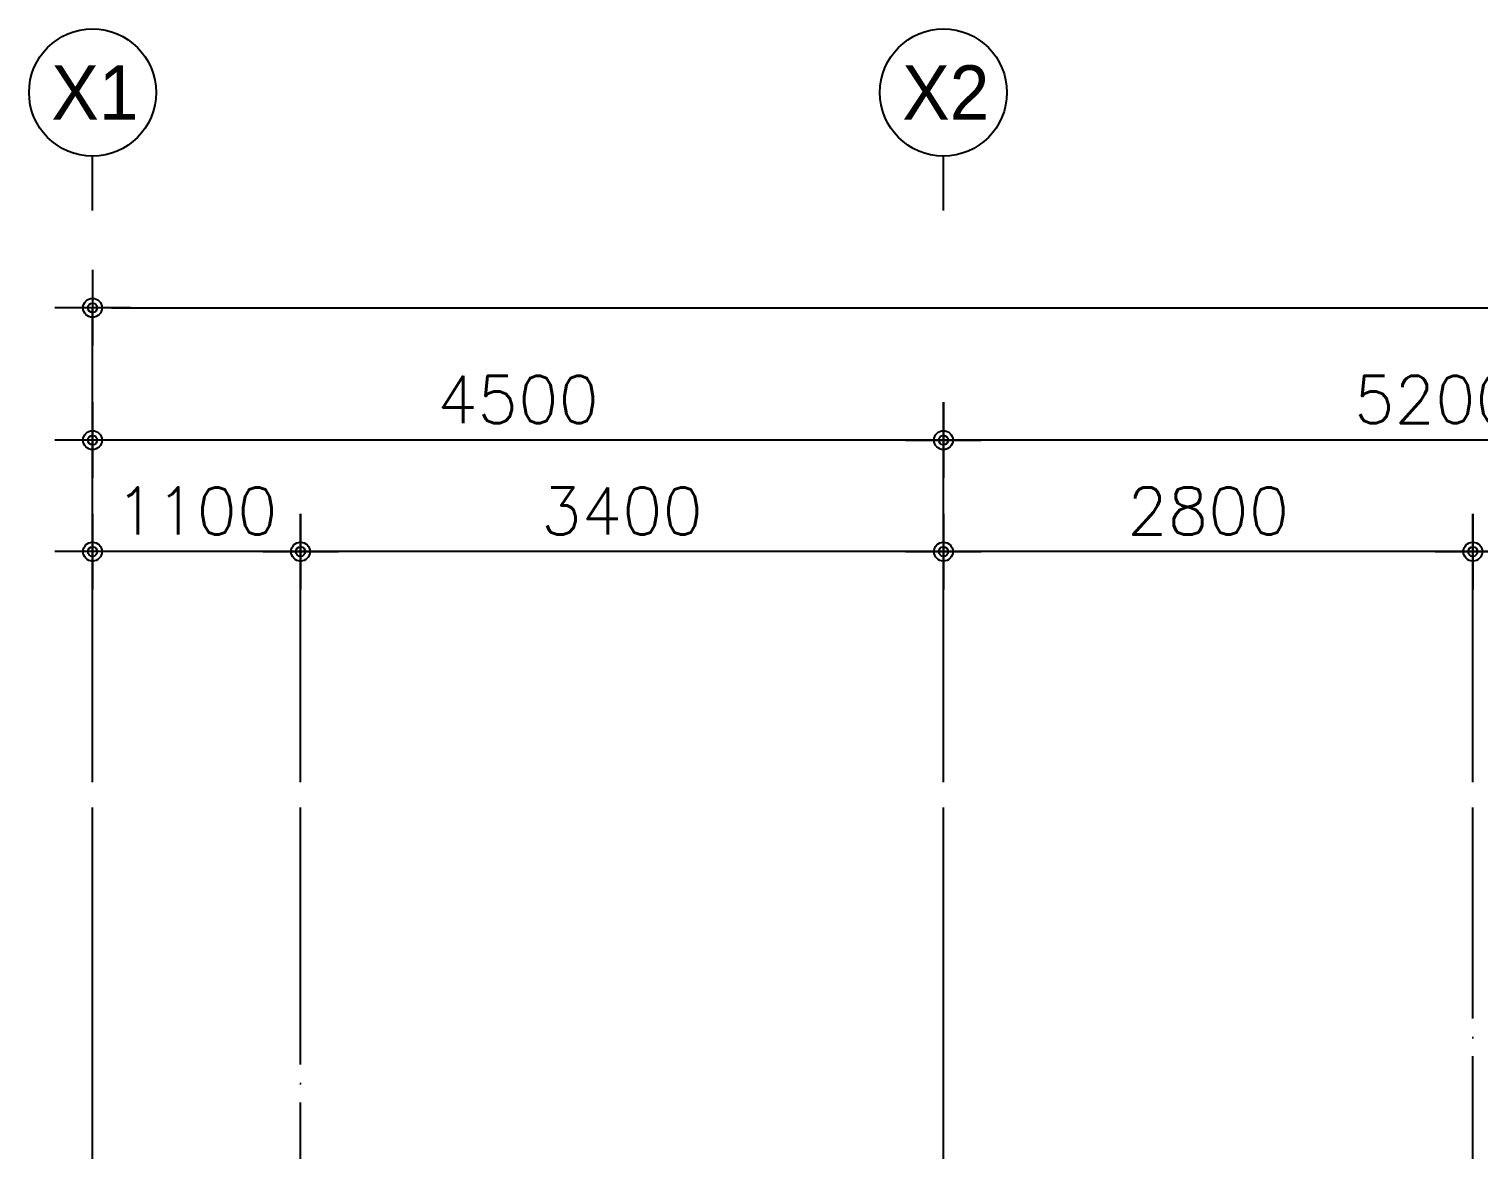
# Model space of a CAD drawing. Header units: millimetres. Extents: x 5537433 to 5830173, y -900794 to -778623.
# Drawn here: x 5627605 to 5635273, y -811134 to -805209 of the extents above; entities that cross this region are included whole.
import ezdxf
from ezdxf.enums import TextEntityAlignment as Align

# ---------------------------------------------------------------- set-up
doc = ezdxf.new("R2010")
doc.units = ezdxf.units.MM
doc.header["$LTSCALE"] = 100
doc.linetypes.add('CEN', pattern=[62, 60, -1, 0, -1])
doc.layers.get('DEFPOINTS').update_dxf_attribs({"linetype": 'CONTINUOUS'})
for name, color, linetype in [('60', 60, 'CONTINUOUS'), ('CEN', 1, 'CEN'), ('DIM', 7, 'CONTINUOUS')]:
    doc.layers.add(name, color=color, linetype=linetype)
doc.styles.add('2', font='')
doc.styles.add('GHS', font='ROMANS.shx', dxfattribs={"bigfont": 'GHS.shx'})
doc.styles.get('2').set_extended_font_data('HYtbrB')
doc.dimstyles.get("Standard").update_dxf_attribs({"dimtxt": 0.18, "dimasz": 0.18, "dimexe": 0.18, "dimexo": 0.0625, "dimgap": 0.09, "dimtad": 0, "dimtih": 1, "dimtoh": 1, "dimdec": 4, "dimzin": 0, "dimdsep": 46, "dimtxsty": 'STANDARD', "dimcen": 0.09, "dimadec": 0, "dimazin": 0, "dimtfac": 1, "dimtdec": 4, "dimtofl": 0, "dimtmove": 0, "dimatfit": 3, "dimfxl": 1, "dimtolj": 1, "dimtzin": 0, "dimarcsym": 0})

# ---------------------------------------------------------------- blocks, each defined once
blk = doc.blocks.new('Z_DOT')
at = {"layer": 'DIM', "color": 7}
for p, q in [((0, -2), (0, 2)), ((-2, 0), (2, 0))]:
    blk.add_line(p, q, dxfattribs=at)
for radius in [0.5, 0.25]:
    blk.add_circle((0, 0), radius, dxfattribs=at)
blk = doc.blocks.new('*D44')
at = {"layer": 'DEFPOINTS', "color": 0, "linetype": 'Continuous', "transparency": 16777216}
for p in [(5627940.7, -807384), (5627940.7, -809492.8), (5632440.7, -809492.8)]:
    blk.add_point(p, dxfattribs=at)
at = {"layer": 'DIM', "color": 0, "linetype": 'Continuous', "lineweight": -2, "transparency": 16777216}
for p, q in [((5627940.7, -809192.8), (5627940.7, -807384)), ((5632340.7, -807384), (5628040.7, -807384)), ((5632440.7, -809192.8), (5632440.7, -807384))]:
    blk.add_line(p, q, dxfattribs=at)
at = {"layer": 'DIM', "color": 0, "linetype": 'Continuous', "lineweight": -2, "transparency": 16777216, "xscale": 100, "yscale": 100, "zscale": 100, "rotation": 180}
blk.add_blockref('Z_DOT', (5627940.7, -807384), dxfattribs=at)
at = {"layer": 'DIM', "color": 0, "linetype": 'Continuous', "lineweight": -2, "transparency": 16777216, "xscale": 100, "yscale": 100, "zscale": 100}
blk.add_blockref('Z_DOT', (5632440.7, -807384), dxfattribs=at)
at = {"layer": 'DIM', "color": 60, "linetype": 'Continuous', "transparency": 16777216, "insert": (5630190.7, -807169), "char_height": 250, "attachment_point": 5, "style": 'GHS'}
blk.add_mtext('\\A1;4500', dxfattribs=at)
blk = doc.blocks.new('*D45')
at = {"layer": 'DEFPOINTS', "color": 0, "linetype": 'Continuous', "transparency": 16777216}
for p in [(5644340.7, -806684), (5627940.7, -809427), (5644340.7, -809427)]:
    blk.add_point(p, dxfattribs=at)
at = {"layer": 'DIM', "color": 0, "linetype": 'Continuous', "lineweight": -2, "transparency": 16777216}
for p, q in [((5627940.7, -809127), (5627940.7, -806684)), ((5628040.7, -806684), (5644240.7, -806684)), ((5644340.7, -809127), (5644340.7, -806684))]:
    blk.add_line(p, q, dxfattribs=at)
at = {"layer": 'DIM', "color": 0, "linetype": 'Continuous', "lineweight": -2, "transparency": 16777216, "xscale": 100, "yscale": 100, "zscale": 100, "rotation": 180}
blk.add_blockref('Z_DOT', (5627940.7, -806684), dxfattribs=at)
at = {"layer": 'DIM', "color": 0, "linetype": 'Continuous', "lineweight": -2, "transparency": 16777216, "xscale": 100, "yscale": 100, "zscale": 100}
blk.add_blockref('Z_DOT', (5644340.7, -806684), dxfattribs=at)
at = {"layer": 'DIM', "color": 60, "linetype": 'Continuous', "transparency": 16777216, "insert": (5636140.7, -806469), "char_height": 250, "attachment_point": 5, "style": 'GHS'}
blk.add_mtext('\\A1;16400', dxfattribs=at)
blk = doc.blocks.new('*D46')
at = {"layer": 'DEFPOINTS', "color": 0, "linetype": 'Continuous', "transparency": 16777216}
for p in [(5632440.7, -807384), (5632440.7, -809492.8), (5637640.7, -809492.8)]:
    blk.add_point(p, dxfattribs=at)
at = {"layer": 'DIM', "color": 0, "linetype": 'Continuous', "lineweight": -2, "transparency": 16777216}
for p, q in [((5632440.7, -809192.8), (5632440.7, -807384)), ((5637540.7, -807384), (5632540.7, -807384)), ((5637640.7, -809192.8), (5637640.7, -807384))]:
    blk.add_line(p, q, dxfattribs=at)
at = {"layer": 'DIM', "color": 0, "linetype": 'Continuous', "lineweight": -2, "transparency": 16777216, "xscale": 100, "yscale": 100, "zscale": 100, "rotation": 180}
blk.add_blockref('Z_DOT', (5632440.7, -807384), dxfattribs=at)
at = {"layer": 'DIM', "color": 0, "linetype": 'Continuous', "lineweight": -2, "transparency": 16777216, "xscale": 100, "yscale": 100, "zscale": 100}
blk.add_blockref('Z_DOT', (5637640.7, -807384), dxfattribs=at)
at = {"layer": 'DIM', "color": 60, "linetype": 'Continuous', "transparency": 16777216, "insert": (5635040.7, -807169), "char_height": 250, "attachment_point": 5, "style": 'GHS'}
blk.add_mtext('\\A1;5200', dxfattribs=at)
blk = doc.blocks.new('*D47')
at = {"layer": 'DEFPOINTS', "color": 0, "linetype": 'Continuous', "transparency": 16777216}
for p in [(5627940.7, -807974), (5627940.7, -809492.8), (5629040.7, -809492.8)]:
    blk.add_point(p, dxfattribs=at)
at = {"layer": 'DIM', "color": 0, "linetype": 'Continuous', "lineweight": -2, "transparency": 16777216}
for p, q in [((5627940.7, -809192.8), (5627940.7, -807974)), ((5628940.7, -807974), (5628040.7, -807974)), ((5629040.7, -809192.8), (5629040.7, -807974))]:
    blk.add_line(p, q, dxfattribs=at)
at = {"layer": 'DIM', "color": 0, "linetype": 'Continuous', "lineweight": -2, "transparency": 16777216, "xscale": 100, "yscale": 100, "zscale": 100, "rotation": 180}
blk.add_blockref('Z_DOT', (5627940.7, -807974), dxfattribs=at)
at = {"layer": 'DIM', "color": 0, "linetype": 'Continuous', "lineweight": -2, "transparency": 16777216, "xscale": 100, "yscale": 100, "zscale": 100}
blk.add_blockref('Z_DOT', (5629040.7, -807974), dxfattribs=at)
at = {"layer": 'DIM', "color": 60, "linetype": 'Continuous', "transparency": 16777216, "insert": (5628490.7, -807759), "char_height": 250, "attachment_point": 5, "style": 'GHS'}
blk.add_mtext('\\A1;1100', dxfattribs=at)
blk = doc.blocks.new('*D48')
at = {"layer": 'DEFPOINTS', "color": 0, "linetype": 'Continuous', "transparency": 16777216}
for p in [(5629040.7, -807974), (5629040.7, -809492.8), (5632440.7, -809492.8)]:
    blk.add_point(p, dxfattribs=at)
at = {"layer": 'DIM', "color": 0, "linetype": 'Continuous', "lineweight": -2, "transparency": 16777216}
for p, q in [((5629040.7, -809192.8), (5629040.7, -807974)), ((5632340.7, -807974), (5629140.7, -807974)), ((5632440.7, -809192.8), (5632440.7, -807974))]:
    blk.add_line(p, q, dxfattribs=at)
at = {"layer": 'DIM', "color": 0, "linetype": 'Continuous', "lineweight": -2, "transparency": 16777216, "xscale": 100, "yscale": 100, "zscale": 100, "rotation": 180}
blk.add_blockref('Z_DOT', (5629040.7, -807974), dxfattribs=at)
at = {"layer": 'DIM', "color": 0, "linetype": 'Continuous', "lineweight": -2, "transparency": 16777216, "xscale": 100, "yscale": 100, "zscale": 100}
blk.add_blockref('Z_DOT', (5632440.7, -807974), dxfattribs=at)
at = {"layer": 'DIM', "color": 60, "linetype": 'Continuous', "transparency": 16777216, "insert": (5630740.7, -807759), "char_height": 250, "attachment_point": 5, "style": 'GHS'}
blk.add_mtext('\\A1;3400', dxfattribs=at)
blk = doc.blocks.new('*D49')
at = {"layer": 'DEFPOINTS', "color": 0, "linetype": 'Continuous', "transparency": 16777216}
for p in [(5632440.7, -807974), (5632440.7, -809492.8), (5635240.7, -809492.8)]:
    blk.add_point(p, dxfattribs=at)
at = {"layer": 'DIM', "color": 0, "linetype": 'Continuous', "lineweight": -2, "transparency": 16777216}
for p, q in [((5632440.7, -809192.8), (5632440.7, -807974)), ((5635140.7, -807974), (5632540.7, -807974)), ((5635240.7, -809192.8), (5635240.7, -807974))]:
    blk.add_line(p, q, dxfattribs=at)
at = {"layer": 'DIM', "color": 0, "linetype": 'Continuous', "lineweight": -2, "transparency": 16777216, "xscale": 100, "yscale": 100, "zscale": 100, "rotation": 180}
blk.add_blockref('Z_DOT', (5632440.7, -807974), dxfattribs=at)
at = {"layer": 'DIM', "color": 0, "linetype": 'Continuous', "lineweight": -2, "transparency": 16777216, "xscale": 100, "yscale": 100, "zscale": 100}
blk.add_blockref('Z_DOT', (5635240.7, -807974), dxfattribs=at)
at = {"layer": 'DIM', "color": 60, "linetype": 'Continuous', "transparency": 16777216, "insert": (5633840.7, -807759), "char_height": 250, "attachment_point": 5, "style": 'GHS'}
blk.add_mtext('\\A1;2800', dxfattribs=at)
blk = doc.blocks.new('*D50')
at = {"layer": 'DEFPOINTS', "color": 0, "linetype": 'Continuous', "transparency": 16777216}
for p in [(5635240.7, -807974), (5635240.7, -809492.8), (5637640.7, -809492.8)]:
    blk.add_point(p, dxfattribs=at)
at = {"layer": 'DIM', "color": 0, "linetype": 'Continuous', "lineweight": -2, "transparency": 16777216}
for p, q in [((5635240.7, -809192.8), (5635240.7, -807974)), ((5637540.7, -807974), (5635340.7, -807974)), ((5637640.7, -809192.8), (5637640.7, -807974))]:
    blk.add_line(p, q, dxfattribs=at)
at = {"layer": 'DIM', "color": 0, "linetype": 'Continuous', "lineweight": -2, "transparency": 16777216, "xscale": 100, "yscale": 100, "zscale": 100, "rotation": 180}
blk.add_blockref('Z_DOT', (5635240.7, -807974), dxfattribs=at)
at = {"layer": 'DIM', "color": 0, "linetype": 'Continuous', "lineweight": -2, "transparency": 16777216, "xscale": 100, "yscale": 100, "zscale": 100}
blk.add_blockref('Z_DOT', (5637640.7, -807974), dxfattribs=at)
at = {"layer": 'DIM', "color": 60, "linetype": 'Continuous', "transparency": 16777216, "insert": (5636440.7, -807759), "char_height": 250, "attachment_point": 5, "style": 'GHS'}
blk.add_mtext('\\A1;2400', dxfattribs=at)

msp = doc.modelspace()

# ---------------------------------------------------------------- linework, layer by layer
at = {"layer": 'CEN'}
for p, q in [((5627940.7, -825114.1), (5627940.7, -809327.4)), ((5629040.7, -816887.2), (5629040.7, -809327.4)), ((5632440.7, -820254.8), (5632440.7, -809327.4)), ((5635240.7, -816643.5), (5635240.7, -809327.4))]:
    msp.add_line(p, q, dxfattribs=at)
at = {"layer": 'DIM', "linetype": 'Continuous'}
for p, q in [((5627940.7, -806169.1), (5627940.7, -805881.1)), ((5632440.7, -806169.1), (5632440.7, -805881.1))]:
    msp.add_line(p, q, dxfattribs=at)
for centre in [(5627940.7, -805545.1), (5632440.7, -805545.1)]:
    msp.add_circle(centre, 336, dxfattribs=at)

# ---------------------------------------------------------------- texts
at = {"layer": '60', "linetype": 'Continuous', "style": '2'}
for s, p in [('X1', (5627953.3, -805545.5)), ('X2', (5632453.3, -805545.5))]:
    msp.add_text(s, height=288, dxfattribs=at).set_placement(p, align=Align.MIDDLE_CENTER)

# ---------------------------------------------------------------- dimensions: what is measured, and where the dimension line sits
at = {"layer": 'DIM', "linetype": 'Continuous'}
for base, p1, p2, picture, middle in [((5644340.7, -806684), (5627940.7, -809427), (5644340.7, -809427), '*D45', (5636140.7, -806469)), ((5627940.7, -807384), (5632440.7, -809492.8), (5627940.7, -809492.8), '*D44', (5630190.7, -807169)), ((5632440.7, -807384), (5637640.7, -809492.8), (5632440.7, -809492.8), '*D46', (5635040.7, -807169)), ((5627940.7, -807974), (5629040.7, -809492.8), (5627940.7, -809492.8), '*D47', (5628490.7, -807759)), ((5629040.7, -807974), (5632440.7, -809492.8), (5629040.7, -809492.8), '*D48', (5630740.7, -807759)), ((5632440.7, -807974), (5635240.7, -809492.8), (5632440.7, -809492.8), '*D49', (5633840.7, -807759)), ((5635240.7, -807974), (5637640.7, -809492.8), (5635240.7, -809492.8), '*D50', (5636440.7, -807759))]:
    dim = msp.add_linear_dim(base=base, p1=p1, p2=p2, dimstyle='STANDARD', override={"dimscale": 100, "dimtxt": 2.5, "dimasz": 1, "dimexe": 0, "dimexo": 3, "dimgap": 0.9, "dimtad": 1, "dimtih": 0, "dimtoh": 0, "dimdec": 0, "dimzin": 8, "dimtxsty": 'GHS', "dimblk1": 'Z_DOT', "dimblk2": 'Z_DOT', "dimsah": 1, "dimcen": 2.5, "dimclrt": 60, "dimtix": 1, "dimtofl": 1, "dimtmove": 2}, dxfattribs=at)
    dim.commit()
    dim.dimension.update_dxf_attribs({"geometry": picture, "text_midpoint": middle})

doc.saveas('drawing.dxf')
